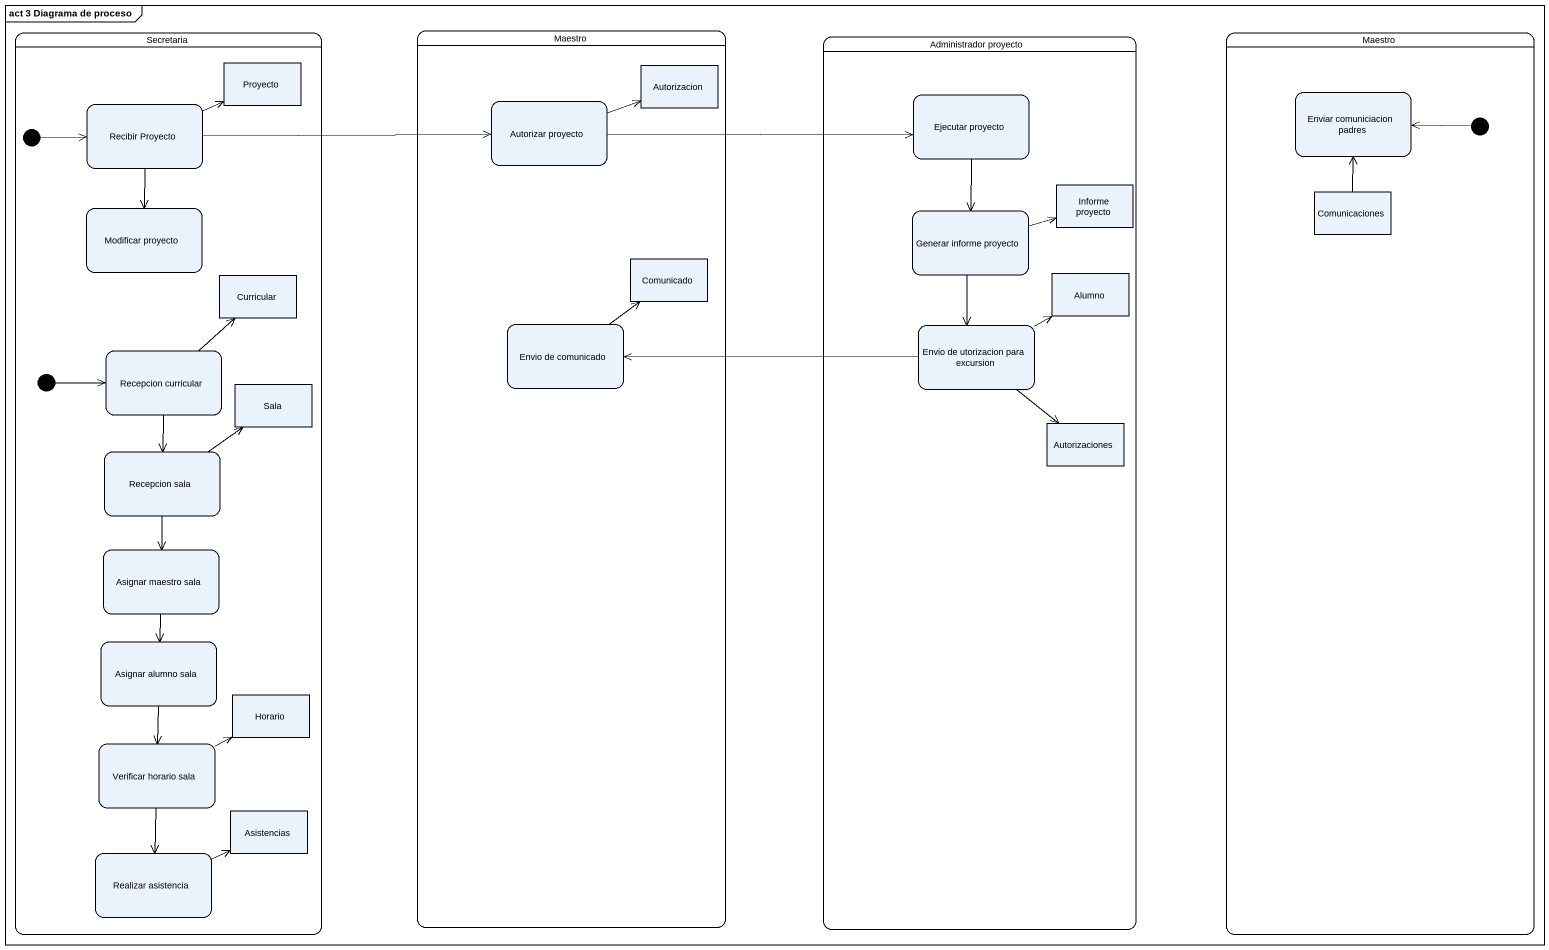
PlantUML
@startuml
mainframe act 3 Diagrama de proceso
hide empty description
state Secretaria {
  state Proyecto <<object>>
  state "Recibir Proyecto" as Recibir_Proyecto
  state initial1 <<start>>
  state "Modificar proyecto" as Modificar_proyecto
  state Curricular <<object>>
  state initial3 <<start>>
  state "Recepcion curricular" as Recepcion_curricular
  state Sala <<object>>
  state "Recepcion sala" as Recepcion_sala
  state "Asignar maestro sala" as Asignar_maestro_sala
  state "Asignar alumno sala" as Asignar_alumno_sala
  state Horario <<object>>
  state "Verificar horario sala" as Verificar_horario_sala
  state Asistencias <<object>>
  state "Realizar asistencia" as Realizar_asistencia
}
state Maestro {
  state Autorizacion <<object>>
  state "Autorizar proyecto" as Autorizar_proyecto
  state Comunicado <<object>>
  state "Envio de comunicado" as Envio_de_comunicado
}
state "Administrador proyecto" as Administrador_proyecto {
  state "Ejecutar proyecto" as Ejecutar_proyecto
  state "Generar informe proyecto" as Generar_informe_proyecto
  state "Informe proyecto" as Informe_proyecto <<object>>
  state Alumno <<object>>
  state "Envio de utorizacion para excursion" as Envio_de_utorizacion_para
  state Autorizaciones <<object>>
}
state "Maestro" as Maestro_2 {
  state "Enviar comuniciacion padres" as Enviar_comuniciacion_padres
  state Comunicaciones <<object>>
  [*] -left-> Enviar_comuniciacion_padres
}
Recibir_Proyecto -right-> Proyecto
Recibir_Proyecto -right-> Autorizar_proyecto
Recibir_Proyecto --> Modificar_proyecto
Autorizar_proyecto -right-> Autorizacion
Autorizar_proyecto -right-> Ejecutar_proyecto
Ejecutar_proyecto --> Generar_informe_proyecto
initial1 -right-> Recibir_Proyecto
Generar_informe_proyecto -right-> Informe_proyecto
Generar_informe_proyecto --> Envio_de_utorizacion_para
Comunicaciones -up-> Enviar_comuniciacion_padres
Envio_de_comunicado -up-> Comunicado
Envio_de_utorizacion_para -right-> Alumno
Envio_de_utorizacion_para -left-> Envio_de_comunicado
Envio_de_utorizacion_para --> Autorizaciones
initial3 -right-> Recepcion_curricular
Recepcion_curricular -up-> Curricular
Recepcion_curricular --> Recepcion_sala
Recepcion_sala -up-> Sala
Recepcion_sala --> Asignar_maestro_sala
Asignar_maestro_sala --> Asignar_alumno_sala
Asignar_alumno_sala --> Verificar_horario_sala
Verificar_horario_sala -right-> Horario
Verificar_horario_sala --> Realizar_asistencia
Realizar_asistencia -right-> Asistencias
@enduml
